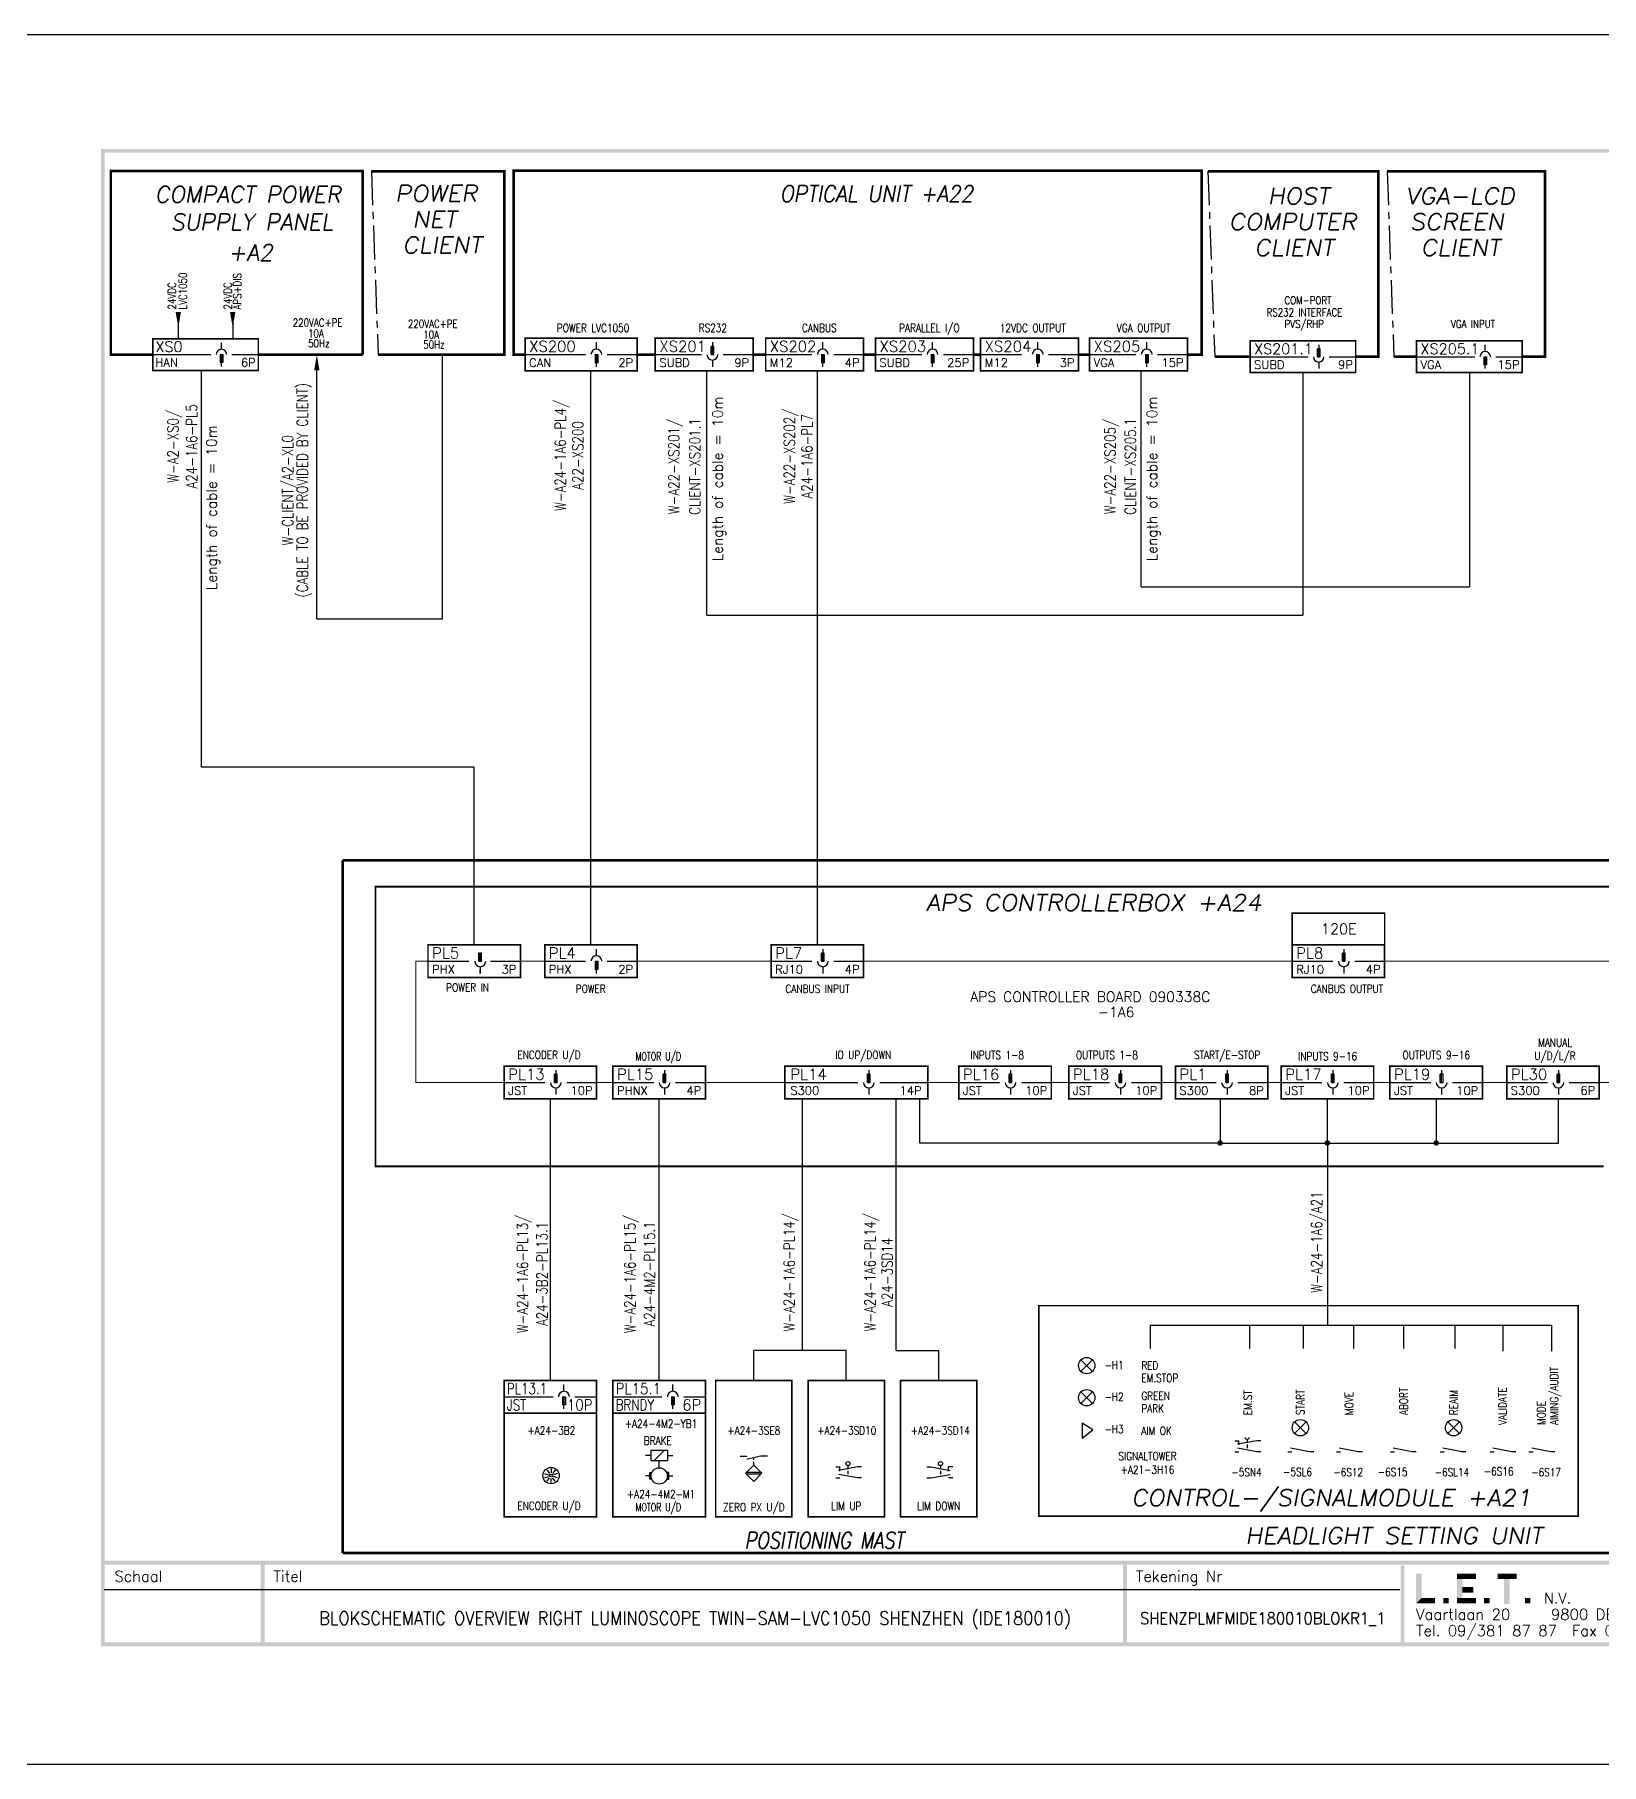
# Model space of a CAD drawing. Extents: x -458 to 434, y -22 to 296.
# Drawn here: x -12.2 to 275.7, y -21.7 to 296.2 of the extents above; entities that cross this region are included whole.
import ezdxf
from ezdxf.enums import TextEntityAlignment as Align

# ---------------------------------------------------------------- set-up
doc = ezdxf.new("R2010")
doc.units = 0
doc.header["$LTSCALE"] = 5
doc.header["$MEASUREMENT"] = 0
for name, pattern in [('CENTER', [2, 1.25, -0.25, 0.25, -0.25]), ('HIDDEN', [0.375, 0.25, -0.125]), ('HIDDEN2', [0.1875, 0.125, -0.0625])]:
    doc.linetypes.add(name, pattern=pattern)
doc.layers.get('0').update_dxf_attribs({"linetype": 'CONTINUOUS'})
for name, color, linetype in [('ASLIJN', 7, 'CENTER'), ('CONNECTORS', 1, 'CONTINUOUS'), ('KABELS', 5, 'CONTINUOUS'), ('SCHEMA', 7, 'CONTINUOUS'), ('STREEPL1', 7, 'HIDDEN2'), ('STREEPLIJN', 3, 'HIDDEN'), ('TEXT', 112, 'CONTINUOUS')]:
    doc.layers.add(name, color=color, linetype=linetype)
doc.styles.get("Standard").update_dxf_attribs({"font": 'simplex.shx'})

msp = doc.modelspace()

# ---------------------------------------------------------------- hatches: boundary and pattern name
at = {"layer": 'SCHEMA'}
h = msp.add_hatch(dxfattribs=at)
h.set_pattern_fill('ANSI37', color=256, scale=0.5, style=0)
h.set_pattern_definition([(45, (128.08419, 53.540405), (-0.04419415, 0.04419415), []), (135, (128.08419, 53.540405), (-0.04419415, -0.04419415), [])])
h.paths.add_polyline_path([(104.33, 31.92), (103.95, 31.92, -0.107859), (104.08, 31.29, -0.107859), (103.95, 30.67), (104.33, 30.67)])
h.paths.add_polyline_path([(101.22, 30.67, -0.107859), (101.08, 31.29, -0.107859), (101.22, 31.92), (100.83, 31.92), (100.83, 30.67)])

# ---------------------------------------------------------------- linework, layer by layer
for p, q in [((22.12, 238.37), (22.12, 239.58)), ((91.04, 238.4), (91.04, 239.65)), ((112.61, 238.9), (112.11, 238.9)), ((112.11, 237.4), (112.11, 238.9)), ((112.36, 239.65), (112.36, 238.9)), ((112.36, 237.4), (112.36, 238.9)), ((112.61, 237.4), (112.61, 238.9)), ((132.65, 238.4), (132.65, 239.65)), ((152.82, 238.4), (152.82, 239.65)), ((172.15, 238.4), (172.15, 239.65)), ((192.19, 238.4), (192.19, 239.65)), ((223.79, 239.18), (223.79, 238.45)), ((254.4, 237.97), (254.4, 239.18)), ((21.87, 237.4), (22.36, 237.4)), ((21.87, 237.4), (21.87, 235.94)), ((22.36, 235.94), (21.87, 235.94)), ((22.12, 237.4), (22.12, 235.94)), ((22.12, 235.22), (22.12, 235.94)), ((22.36, 237.4), (22.36, 235.94)), ((90.79, 237.4), (90.79, 235.9)), ((90.79, 237.4), (91.29, 237.4)), ((91.29, 235.9), (90.79, 235.9)), ((91.04, 237.4), (91.04, 235.9)), ((91.04, 235.15), (91.04, 235.9)), ((91.29, 237.4), (91.29, 235.9)), ((112.11, 237.4), (112.61, 237.4)), ((112.36, 236.4), (112.36, 235.15)), ((132.4, 237.4), (132.4, 235.9)), ((132.4, 237.4), (132.9, 237.4)), ((132.9, 235.9), (132.4, 235.9)), ((132.65, 237.4), (132.65, 235.9)), ((132.65, 235.15), (132.65, 235.9)), ((132.9, 237.4), (132.9, 235.9)), ((152.57, 237.4), (153.07, 237.4)), ((152.57, 237.4), (152.57, 235.9)), ((153.07, 235.9), (152.57, 235.9)), ((152.82, 237.4), (152.82, 235.9)), ((152.82, 235.15), (152.82, 235.9)), ((153.07, 237.4), (153.07, 235.9)), ((171.9, 237.4), (172.4, 237.4)), ((171.9, 237.4), (171.9, 235.9)), ((172.4, 235.9), (171.9, 235.9)), ((172.15, 237.4), (172.15, 235.9)), ((172.15, 235.15), (172.15, 235.9)), ((172.4, 237.4), (172.4, 235.9)), ((191.94, 237.4), (191.94, 235.9)), ((191.94, 237.4), (192.44, 237.4)), ((192.44, 235.9), (191.94, 235.9)), ((192.19, 237.4), (192.19, 235.9)), ((192.19, 235.15), (192.19, 235.9)), ((192.44, 237.4), (192.44, 235.9)), ((223.55, 237), (223.55, 238.45)), ((224.04, 238.45), (223.55, 238.45)), ((223.55, 237), (224.04, 237)), ((223.79, 237), (223.79, 238.45)), ((223.79, 236.03), (223.79, 234.81)), ((224.04, 237), (224.04, 238.45)), ((254.16, 237), (254.16, 235.54)), ((254.16, 237), (254.64, 237)), ((254.64, 235.54), (254.16, 235.54)), ((254.4, 237), (254.4, 235.54)), ((254.4, 234.81), (254.4, 235.54)), ((254.64, 237), (254.64, 235.54)), ((18.44, 161.58), (18.44, 234.49)), ((220.88, 234.08), (220.88, 189.5)), ((251.49, 234.08), (251.49, 194.68)), ((69.44, 125.89), (69.44, 127.39)), ((69.94, 127.39), (69.44, 127.39)), ((69.69, 125.89), (69.69, 127.39)), ((69.94, 125.89), (69.94, 127.39)), ((91.04, 126.89), (91.04, 128.14)), ((132.9, 127.39), (132.4, 127.39)), ((132.4, 125.89), (132.4, 127.39)), ((132.65, 128.14), (132.65, 127.39)), ((132.65, 125.89), (132.65, 127.39)), ((132.9, 125.89), (132.9, 127.39)), ((228.66, 127.39), (228.16, 127.39)), ((228.16, 125.89), (228.16, 127.39)), ((228.41, 128.14), (228.41, 127.39)), ((228.41, 125.89), (228.41, 127.39)), ((228.66, 125.89), (228.66, 127.39)), ((69.44, 125.89), (69.94, 125.89)), ((69.69, 124.89), (69.69, 123.64)), ((69.69, 123.64), (69.69, 124.39)), ((90.79, 125.89), (90.79, 124.39)), ((90.79, 125.89), (91.29, 125.89)), ((91.29, 124.39), (90.79, 124.39)), ((91.04, 125.89), (91.04, 124.39)), ((91.04, 123.64), (91.04, 124.39)), ((91.29, 125.89), (91.29, 124.39)), ((132.4, 125.89), (132.9, 125.89)), ((132.65, 124.89), (132.65, 123.64)), ((228.16, 125.89), (228.66, 125.89)), ((228.41, 124.89), (228.41, 123.64)), ((83.33, 103.62), (83.33, 105.12)), ((83.83, 105.12), (83.33, 105.12)), ((83.58, 105.87), (83.58, 105.12)), ((83.58, 103.62), (83.58, 105.12)), ((83.83, 103.62), (83.83, 105.12)), ((103.33, 103.62), (103.33, 105.12)), ((103.83, 105.12), (103.33, 105.12)), ((103.58, 105.87), (103.58, 105.12)), ((103.58, 103.62), (103.58, 105.12)), ((103.83, 103.62), (103.83, 105.12)), ((140.86, 103.62), (140.86, 105.12)), ((141.36, 105.12), (140.86, 105.12)), ((141.11, 105.87), (141.11, 105.12)), ((141.11, 103.62), (141.11, 105.12)), ((141.36, 103.62), (141.36, 105.12)), ((167.4, 105.12), (166.9, 105.12)), ((166.9, 103.62), (166.9, 105.12)), ((167.15, 105.87), (167.15, 105.12)), ((167.15, 103.62), (167.15, 105.12)), ((167.4, 103.62), (167.4, 105.12)), ((187.12, 103.62), (187.12, 105.12)), ((187.62, 105.12), (187.12, 105.12)), ((187.37, 105.87), (187.37, 105.12)), ((187.37, 103.62), (187.37, 105.12)), ((187.62, 103.62), (187.62, 105.12)), ((207.2, 105.12), (206.7, 105.12)), ((206.7, 103.62), (206.7, 105.12)), ((206.95, 105.87), (206.95, 105.12)), ((206.95, 103.62), (206.95, 105.12)), ((207.2, 103.62), (207.2, 105.12)), ((226.14, 103.62), (226.14, 105.12)), ((226.64, 105.12), (226.14, 105.12)), ((226.39, 105.87), (226.39, 105.12)), ((226.39, 103.62), (226.39, 105.12)), ((226.64, 103.62), (226.64, 105.12)), ((246.14, 103.62), (246.14, 105.12)), ((246.64, 105.12), (246.14, 105.12)), ((246.39, 105.87), (246.39, 105.12)), ((246.39, 103.62), (246.39, 105.12)), ((246.64, 103.62), (246.64, 105.12)), ((267.6, 103.62), (267.6, 105.12)), ((268.1, 105.12), (267.6, 105.12)), ((267.85, 105.87), (267.85, 105.12)), ((267.85, 103.62), (267.85, 105.12)), ((268.1, 103.62), (268.1, 105.12)), ((83.33, 103.62), (83.83, 103.62)), ((83.58, 102.62), (83.58, 101.37)), ((103.33, 103.62), (103.83, 103.62)), ((103.58, 102.62), (103.58, 101.37)), ((140.86, 103.62), (141.36, 103.62)), ((141.11, 102.62), (141.11, 101.37)), ((166.9, 103.62), (167.4, 103.62)), ((167.15, 102.62), (167.15, 101.37)), ((187.12, 103.62), (187.62, 103.62)), ((187.37, 102.62), (187.37, 101.37)), ((206.7, 103.62), (207.2, 103.62)), ((206.95, 102.62), (206.95, 101.37)), ((226.14, 103.62), (226.64, 103.62)), ((226.39, 102.62), (226.39, 101.37)), ((246.14, 103.62), (246.64, 103.62)), ((246.39, 102.62), (246.39, 101.37)), ((267.6, 103.62), (268.1, 103.62)), ((267.85, 102.62), (267.85, 101.37)), ((205.67, 100.62), (205.67, 92.48)), ((245.39, 100.62), (245.39, 92.48)), ((205.67, 92.48), (267.86, 92.48)), ((225.39, 92.48), (225.39, 58.99)), ((180.09, 52.63), (182.21, 50.51)), ((182.21, 52.63), (180.09, 50.51)), ((85.08, 46.85), (85.08, 48.1)), ((105.08, 46.85), (105.08, 48.1)), ((84.83, 45.85), (84.83, 44.35)), ((84.83, 45.85), (85.33, 45.85)), ((85.08, 45.85), (85.08, 44.35)), ((85.33, 45.85), (85.33, 44.35)), ((104.83, 45.85), (105.33, 45.85)), ((104.83, 45.85), (104.83, 44.35)), ((105.08, 45.85), (105.08, 44.35)), ((105.33, 45.85), (105.33, 44.35)), ((182.21, 46.74), (180.09, 44.61)), ((180.09, 46.74), (182.21, 44.61)), ((85.33, 44.35), (84.83, 44.35)), ((85.08, 43.6), (85.08, 44.35)), ((105.33, 44.35), (104.83, 44.35)), ((105.08, 43.6), (105.08, 44.35)), ((221.48, 41.22), (219.36, 39.1)), ((219.36, 41.22), (221.48, 39.1)), ((249.66, 41.22), (247.53, 39.1)), ((247.53, 41.22), (249.66, 39.1)), ((238.7, 10.35), (0.6, 10.35))]:
    msp.add_line(p, q)
for points, const_width in [([(77.93, 237.4), (75.81, 237.4), (75.81, 271.18), (202.26, 271.18), (202.26, 237.4), (199.69, 237.4)], 0.5), ([(28.91, 237.4), (28.91, 240.31), (9.5, 240.31), (9.5, 234.49), (28.91, 234.49), (28.91, 237.4)], 0.291), ([(230.59, 237), (230.59, 239.91), (211.18, 239.91), (211.18, 234.08), (230.59, 234.08), (230.59, 239.91)], 0.291), ([(261.19, 237), (261.19, 239.91), (241.78, 239.91), (241.78, 234.08), (261.19, 234.08), (261.19, 239.91)], 0.291), ([(142.32, 237.4), (140.15, 237.4)], 0.5), ([(161.65, 237.4), (160.32, 237.4)], 0.5), ([(181.69, 237.4), (179.65, 237.4)], 0.5), ([(235.91, 131.8), (235.91, 134.71), (218.91, 134.71), (218.91, 128.89), (235.91, 128.89), (235.91, 131.8)], 0.291), ([(74.08, 103.62), (57.85, 103.62), (57.85, 125.89), (60.09, 125.89)], 0.2), ([(77.09, 125.89), (81.54, 125.89)], 0.2), ([(98.54, 125.89), (123.15, 125.89)], 0.2), ([(140.15, 125.89), (218.91, 125.89)], 0.2), ([(235.91, 125.89), (282.09, 125.89)], 0.2), ([(94.08, 103.62), (91.08, 103.62)], 0.2), ([(125.67, 103.62), (111.08, 103.62)], 0.2), ([(157.65, 103.62), (151.97, 103.62)], 0.2), ([(177.87, 103.62), (174.65, 103.62)], 0.2), ([(197.45, 103.62), (194.87, 103.62)], 0.2), ([(216.89, 103.62), (214.45, 103.62)], 0.2), ([(236.89, 103.62), (233.89, 103.62)], 0.2)]:
    msp.add_lwpolyline(points, dxfattribs=dict(const_width=const_width))
at = {"const_width": 0.5}
for points in [[(225.14, 92.48, 1), (225.64, 92.48, 1)], [(245.14, 92.48, 1), (245.64, 92.48, 1)]]:
    msp.add_lwpolyline(points, format="xyb", close=True, dxfattribs=at)
for centre, radius, start, end in [((22.12, 237.4), 0.97, 360, 180), ((91.04, 237.4), 1, 0, 180), ((112.36, 237.4), 1, 180, 0), ((132.65, 237.4), 1, 0, 180), ((152.82, 237.4), 1, 0, 180), ((172.15, 237.4), 1, 0, 180), ((192.19, 237.4), 1, 0, 180), ((223.79, 237), 0.97, 180, 0), ((254.4, 237), 0.97, 360, 180), ((69.69, 125.89), 1, 180, 0), ((91.04, 125.89), 1, 0, 180), ((132.65, 125.89), 1, 180, 0), ((228.41, 125.89), 1, 180, 0), ((83.58, 103.62), 1, 180, 0), ((103.58, 103.62), 1, 180, 0), ((141.11, 103.62), 1, 180, 0), ((167.15, 103.62), 1, 180, 0), ((187.37, 103.62), 1, 180, 0), ((206.95, 103.62), 1, 180, 0), ((226.39, 103.62), 1, 180, 0), ((246.39, 103.62), 1, 180, 0), ((267.85, 103.62), 1, 180, 0), ((85.08, 45.85), 1, 0, 180), ((105.08, 45.85), 1, 0, 180)]:
    msp.add_arc(centre, radius, start, end)
for points in [[(0.69, 274.5), (-0.01, 275.2), (0.69, 0.35), (-0.01, 0.35)], [(410.44, 274.5), (410.44, 275.2), (0.69, 274.5), (-0.01, 275.2)], [(0.59, 15.7), (0.59, 15), (410.19, 15.7), (410.19, 15)], [(29.35, 0.41), (30.05, 0.41), (29.35, 15.35), (30.05, 15.35)], [(187.85, 0.38), (188.55, 0.38), (187.85, 15.35), (188.55, 15.35)], [(238.84, 0.35), (239.54, 0.35), (238.84, 14.85), (239.54, 14.85)], [(242.69, 13.35), (241.69, 13.35), (242.69, 8.85), (241.69, 7.85)], [(250.19, 12.35), (249.19, 13.35), (250.19, 8.85), (249.19, 7.85)], [(252.69, 12.35), (252.69, 13.35), (249.19, 12.35), (249.19, 13.35)], [(256.69, 13.35), (256.69, 12.35), (260.19, 13.35), (260.19, 12.35)], [(258.87, 12.81), (257.87, 12.81), (258.87, 7.77), (257.87, 7.77)], [(250.19, 10.85), (250.19, 9.85), (252.19, 10.85), (252.19, 9.85)], [(242.69, 8.85), (241.69, 7.85), (245.19, 8.85), (245.19, 7.85)], [(246.69, 8.85), (246.69, 7.85), (247.69, 8.85), (247.69, 7.85)], [(249.19, 8.85), (249.19, 7.85), (252.69, 8.85), (252.69, 7.85)], [(254.19, 8.85), (254.19, 7.85), (255.19, 8.85), (255.19, 7.85)], [(261.69, 8.85), (261.69, 7.85), (262.69, 8.85), (262.69, 7.85)], [(0, 0.7), (0, 0), (409.84, 0.7), (410.54, 0)]]:
    msp.add_trace(points)
at = {"layer": 'ASLIJN'}
for p, q in [((49.68, 271.1), (50.93, 237.39)), ((203.43, 271.09), (204.68, 237)), ((236.36, 271.09), (237.61, 237))]:
    msp.add_line(p, q, dxfattribs=at)
at = {"layer": 'SCHEMA'}
for p, q in [((14.2, 244.99), (14.2, 240.31)), ((24.2, 244.99), (24.2, 240.31)), ((77.93, 240.4), (98.54, 240.4)), ((77.93, 234.4), (77.93, 240.4)), ((98.54, 240.4), (98.54, 234.4)), ((101.86, 240.4), (119.86, 240.4)), ((101.86, 234.4), (101.86, 240.4)), ((119.86, 240.4), (119.86, 234.4)), ((122.15, 240.4), (140.15, 240.4)), ((122.15, 234.4), (122.15, 240.4)), ((140.15, 240.4), (140.15, 234.4)), ((142.32, 240.4), (160.32, 240.4)), ((142.32, 234.4), (142.32, 240.4)), ((160.32, 240.4), (160.32, 234.4)), ((161.65, 240.4), (179.65, 240.4)), ((161.65, 234.4), (161.65, 240.4)), ((179.65, 240.4), (179.65, 234.4)), ((181.69, 240.4), (199.69, 240.4)), ((181.69, 234.4), (181.69, 240.4)), ((199.69, 240.4), (199.69, 234.4)), ((9.5, 237.4), (20.18, 237.4)), ((24.06, 237.4), (28.91, 237.4)), ((62.68, 237.39), (62.68, 188.79)), ((77.93, 237.4), (89.04, 237.4)), ((93.04, 237.4), (98.54, 237.4)), ((101.86, 237.4), (110.36, 237.4)), ((114.36, 237.4), (119.86, 237.4)), ((122.15, 237.4), (130.65, 237.4)), ((134.65, 237.4), (140.15, 237.4)), ((142.32, 237.4), (150.82, 237.4)), ((154.82, 237.4), (160.32, 237.4)), ((161.65, 237.4), (169.15, 237.4)), ((174.15, 237.4), (179.65, 237.4)), ((181.69, 237.4), (190.19, 237.4)), ((194.19, 237.4), (199.69, 237.4)), ((211.18, 237), (221.85, 237)), ((225.73, 237), (230.59, 237)), ((241.78, 237), (252.46, 237)), ((256.34, 237), (261.19, 237)), ((39.66, 188.79), (39.66, 234.49)), ((98.54, 234.4), (77.93, 234.4)), ((90.04, 128.89), (90.04, 234.4)), ((119.86, 234.4), (101.86, 234.4)), ((111.36, 189.5), (111.36, 234.4)), ((140.15, 234.4), (122.15, 234.4)), ((131.65, 128.89), (131.65, 234.4)), ((160.32, 234.4), (142.32, 234.4)), ((179.65, 234.4), (161.65, 234.4)), ((199.69, 234.4), (181.69, 234.4)), ((191.19, 194.68), (191.19, 234.4)), ((191.19, 194.68), (251.49, 194.68)), ((62.68, 188.79), (39.66, 188.79)), ((111.36, 189.5), (220.88, 189.5)), ((68.59, 161.58), (18.44, 161.58)), ((68.59, 128.89), (68.59, 161.58)), ((68.59, 128.89), (68.59, 131.14)), ((60.09, 128.89), (77.09, 128.89)), ((60.09, 122.89), (60.09, 128.89)), ((77.09, 128.89), (77.09, 122.89)), ((81.54, 128.89), (98.54, 128.89)), ((81.54, 122.89), (81.54, 128.89)), ((98.54, 128.89), (98.54, 122.89)), ((123.15, 128.89), (140.15, 128.89)), ((123.15, 122.89), (123.15, 128.89)), ((140.15, 128.89), (140.15, 122.89)), ((218.91, 128.89), (235.91, 128.89)), ((218.91, 122.89), (218.91, 128.89)), ((235.91, 128.89), (235.91, 122.89)), ((60.09, 125.89), (67.59, 125.89)), ((71.59, 125.89), (77.09, 125.89)), ((81.54, 125.89), (89.04, 125.89)), ((93.04, 125.89), (98.54, 125.89)), ((123.15, 125.89), (130.65, 125.89)), ((134.65, 125.89), (140.15, 125.89)), ((218.91, 125.89), (226.41, 125.89)), ((230.41, 125.89), (235.91, 125.89)), ((77.09, 122.89), (60.09, 122.89)), ((98.54, 122.89), (81.54, 122.89)), ((140.15, 122.89), (123.15, 122.89)), ((235.91, 122.89), (218.91, 122.89)), ((74.08, 106.62), (91.08, 106.62)), ((74.08, 100.62), (74.08, 106.62)), ((91.08, 106.62), (91.08, 100.62)), ((94.08, 106.62), (111.08, 106.62)), ((94.08, 100.62), (94.08, 106.62)), ((111.08, 106.62), (111.08, 100.62)), ((125.67, 106.62), (151.97, 106.62)), ((125.67, 100.62), (125.67, 106.62)), ((151.97, 106.62), (151.97, 100.62)), ((157.65, 106.62), (174.65, 106.62)), ((177.87, 100.62), (177.87, 106.62)), ((177.87, 106.62), (194.87, 106.62)), ((194.87, 106.62), (194.87, 100.62)), ((197.45, 106.62), (214.45, 106.62)), ((197.45, 100.62), (197.45, 106.62)), ((214.45, 106.62), (214.45, 100.62)), ((216.89, 106.62), (233.89, 106.62)), ((216.89, 100.62), (216.89, 106.62)), ((233.89, 106.62), (233.89, 100.62)), ((236.89, 106.62), (253.89, 106.62)), ((236.89, 100.62), (236.89, 106.62)), ((253.89, 106.62), (253.89, 100.62)), ((258.35, 100.62), (258.35, 106.62)), ((258.35, 106.62), (275.35, 106.62)), ((275.35, 106.62), (275.35, 100.62)), ((74.08, 103.62), (81.58, 103.62)), ((85.58, 103.62), (91.08, 103.62)), ((94.08, 103.62), (101.58, 103.62)), ((105.58, 103.62), (111.08, 103.62)), ((125.67, 103.62), (139.11, 103.62)), ((143.11, 103.62), (151.97, 103.62)), ((157.65, 103.62), (165.15, 103.62)), ((169.15, 103.62), (174.65, 103.62)), ((177.87, 103.62), (185.37, 103.62)), ((189.37, 103.62), (194.87, 103.62)), ((197.45, 103.62), (204.95, 103.62)), ((208.95, 103.62), (214.45, 103.62)), ((216.89, 103.62), (224.39, 103.62)), ((228.39, 103.62), (233.89, 103.62)), ((236.89, 103.62), (244.39, 103.62)), ((248.39, 103.62), (253.89, 103.62)), ((258.35, 103.62), (265.85, 103.62)), ((269.85, 103.62), (275.35, 103.62)), ((91.08, 100.62), (74.08, 100.62)), ((82.58, 48.85), (82.58, 100.62)), ((111.08, 100.62), (94.08, 100.62)), ((102.58, 48.85), (102.58, 100.62)), ((151.97, 100.62), (125.67, 100.62)), ((128.91, 54.36), (128.91, 100.62)), ((146.11, 54.36), (146.11, 100.62)), ((150.5, 92.48), (150.5, 100.62)), ((174.65, 100.62), (157.65, 100.62)), ((194.87, 100.62), (177.87, 100.62)), ((214.45, 100.62), (197.45, 100.62)), ((233.89, 100.62), (216.89, 100.62)), ((225.39, 92.48), (225.39, 100.62)), ((253.89, 100.62), (236.89, 100.62)), ((275.35, 100.62), (258.35, 100.62)), ((267.86, 92.48), (267.86, 100.62)), ((205.67, 92.48), (150.5, 92.48)), ((271.47, 62.59), (271.47, 23.87)), ((192.89, 58.99), (266.56, 58.99)), ((192.89, 54.74), (192.89, 58.99)), ((211.11, 54.74), (211.11, 58.99)), ((220.93, 58.99), (220.93, 54.74)), ((230.16, 58.99), (230.16, 54.74)), ((239.38, 58.99), (239.38, 54.74)), ((248.79, 58.99), (248.79, 54.74)), ((257.61, 58.99), (257.61, 54.2)), ((266.56, 58.99), (266.56, 54.2)), ((119.96, 48.85), (119.96, 54.36)), ((136.96, 54.36), (119.96, 54.36)), ((136.96, 48.85), (136.96, 54.36)), ((146.11, 54.36), (153.96, 54.36)), ((153.96, 48.85), (153.96, 54.36)), ((74.08, 48.85), (91.08, 48.85)), ((74.08, 23.79), (74.08, 48.85)), ((91.08, 48.85), (91.08, 23.79)), ((94.08, 23.79), (94.08, 48.85)), ((94.08, 48.85), (111.08, 48.85)), ((111.08, 48.85), (111.08, 23.79)), ((112.96, 23.79), (112.96, 48.85)), ((112.96, 48.85), (126.96, 48.85)), ((126.96, 48.85), (126.96, 23.79)), ((129.96, 23.79), (129.96, 48.85)), ((129.96, 48.85), (143.96, 48.85)), ((143.96, 48.85), (143.96, 23.79)), ((146.96, 48.85), (160.96, 48.85)), ((146.96, 23.79), (146.96, 48.85)), ((160.96, 48.85), (160.96, 23.79)), ((74.08, 45.85), (83.08, 45.85)), ((87.08, 45.85), (91.08, 45.85)), ((94.08, 45.85), (103.08, 45.85)), ((107.08, 45.85), (111.08, 45.85)), ((91.08, 42.85), (74.08, 42.85)), ((180.29, 41), (180.29, 38.25)), ((182.29, 39.75), (180.29, 41)), ((180.29, 38.25), (182.29, 39.75)), ((101.08, 35.04), (100.08, 35.04)), ((101.08, 36.04), (104.08, 36.04)), ((101.08, 34.04), (101.08, 36.04)), ((103.58, 36.04), (101.58, 34.04)), ((104.08, 36.04), (104.08, 34.04)), ((104.08, 35.04), (105.08, 35.04)), ((208.39, 37.74), (209.14, 37.74)), ((208.39, 35.74), (209.14, 35.74)), ((212.39, 37.74), (208.89, 37.12)), ((212.39, 35.74), (208.89, 36.37)), ((209.14, 36.99), (209.14, 37.74)), ((213.14, 37.74), (212.39, 37.74)), ((213.14, 35.74), (212.39, 35.74)), ((218.13, 35.74), (218.88, 35.74)), ((222.13, 35.74), (218.63, 36.37)), ((222.88, 35.74), (222.13, 35.74)), ((227.06, 35.74), (227.81, 35.74)), ((231.06, 35.74), (227.56, 36.37)), ((231.81, 35.74), (231.06, 35.74)), ((236.98, 35.74), (237.73, 35.74)), ((240.98, 35.74), (237.48, 36.37)), ((241.73, 35.74), (240.98, 35.74)), ((246.09, 35.74), (246.84, 35.74)), ((250.09, 35.74), (246.59, 36.37)), ((250.84, 35.74), (250.09, 35.74)), ((255.29, 35.74), (256.04, 35.74)), ((259.29, 35.74), (255.79, 36.37)), ((260.04, 35.74), (259.29, 35.74)), ((262.44, 35.74), (263.19, 35.74)), ((266.44, 35.74), (262.94, 36.37)), ((267.19, 35.74), (266.44, 35.74)), ((81.97, 32.36), (82.41, 31.76)), ((82.7, 32.6), (82.7, 31.85)), ((83.44, 32.36), (83, 31.76)), ((100.83, 30.67), (100.83, 31.92)), ((100.83, 31.92), (101.22, 31.92)), ((104.08, 34.04), (101.08, 34.04)), ((104.33, 31.92), (103.95, 31.92)), ((104.33, 30.67), (104.33, 31.92)), ((117.46, 34.92), (118.71, 34.92)), ((119.96, 33.29), (118.46, 31.79)), ((121.33, 31.92), (118.58, 31.92)), ((121.21, 34.92), (118.71, 34.29)), ((121.46, 31.79), (119.96, 33.29)), ((122.46, 34.92), (121.21, 34.92)), ((135.03, 32.94), (135.78, 32.94)), ((139.03, 32.94), (135.53, 32.31)), ((135.78, 32.19), (135.78, 32.94)), ((139.78, 32.94), (139.03, 32.94)), ((151.78, 32.94), (152.53, 32.94)), ((152.53, 32.94), (156.03, 32.31)), ((155.78, 32.19), (155.78, 32.94)), ((156.53, 32.94), (155.78, 32.94)), ((81.51, 31.74), (82.23, 31.51)), ((81.51, 30.97), (82.23, 31.2)), ((81.97, 30.34), (82.41, 30.95)), ((82.7, 30.1), (82.7, 30.85)), ((83.44, 30.34), (83, 30.95)), ((83.89, 31.74), (83.18, 31.51)), ((83.89, 30.97), (83.18, 31.2)), ((100.83, 31.29), (100.08, 31.29)), ((101.22, 30.67), (100.83, 30.67)), ((103.95, 30.67), (104.33, 30.67)), ((104.33, 31.29), (105.08, 31.29)), ((118.46, 31.79), (119.96, 30.29)), ((118.58, 31.67), (121.33, 31.67)), ((119.96, 30.29), (121.46, 31.79)), ((135.03, 30.94), (135.78, 30.94)), ((139.03, 30.94), (135.53, 31.56)), ((139.78, 30.94), (139.03, 30.94)), ((151.78, 30.94), (152.53, 30.94)), ((152.53, 30.94), (156.03, 31.56)), ((156.53, 30.94), (155.78, 30.94)), ((91.08, 23.79), (74.08, 23.79)), ((111.08, 23.79), (94.08, 23.79)), ((126.96, 23.79), (112.96, 23.79)), ((143.96, 23.79), (129.96, 23.79)), ((160.96, 23.79), (146.96, 23.79)), ((271.47, 23.87), (172.37, 23.87))]:
    msp.add_line(p, q, dxfattribs=at)
msp.add_lwpolyline([(-458.05, 296.21), (433.62, 296.21), (433.62, -21.73), (-458.05, -21.73)], close=True, dxfattribs=at)
for points, const_width in [([(48.08, 237.38), (48.08, 271.12), (1.8, 271.12), (1.8, 237.4), (9.5, 237.4)], 0.485), ([(49.68, 271.1), (74.11, 271.1), (74.11, 237.39), (69.94, 237.39)], 0.5), ([(203.43, 271.09), (234.75, 271.09), (234.75, 236.99), (230.59, 237)], 0.5), ([(236.36, 271.09), (265.36, 271.09), (265.36, 236.99), (261.19, 237)], 0.5), ([(28.91, 237.4), (48.08, 237.4)], 0.485), ([(69.94, 237.39), (50.93, 237.39)], 0.5), ([(98.54, 237.4), (101.86, 237.4)], 0.5), ([(119.86, 237.4), (122.15, 237.4)], 0.5), ([(211.18, 237), (204.68, 237)], 0.5), ([(241.78, 237), (237.61, 237)], 0.5), ([(44.42, 144.44), (401.3, 144.44), (401.3, 17.15), (44.42, 17.15)], 0.5), ([(44.42, 144.44), (44.42, 17.15)], 0.5), ([(201.32, 88.19), (50.44, 88.19), (50.44, 139.59), (394.54, 139.59), (394.54, 88.19)], 0.35), ([(253.89, 103.62), (258.35, 103.62)], 0.2), ([(275.35, 103.62), (278.48, 103.62)], 0.2), ([(201.32, 88.19), (201.32, 88.19), (276.17, 88.19), (276.17, 88.19)], 0.35), ([(74.08, 42.85), (91.08, 42.85)], 0.3), ([(94.08, 42.85), (111.08, 42.85)], 0.3)]:
    msp.add_lwpolyline(points, dxfattribs=dict(at, const_width=const_width))
at = {"layer": 'SCHEMA', "const_width": 0.3}
for points in [[(98.54, 234.4), (77.93, 234.4), (77.93, 240.4), (98.54, 240.4)], [(119.86, 234.4), (101.86, 234.4), (101.86, 240.4), (119.86, 240.4)], [(140.15, 234.4), (122.15, 234.4), (122.15, 240.4), (140.15, 240.4)], [(160.32, 234.4), (142.32, 234.4), (142.32, 240.4), (160.32, 240.4)], [(179.65, 234.4), (161.65, 234.4), (161.65, 240.4), (179.65, 240.4)], [(199.69, 234.4), (181.69, 234.4), (181.69, 240.4), (199.69, 240.4)], [(77.09, 122.89), (60.09, 122.89), (60.09, 128.89), (77.09, 128.89)], [(98.54, 122.89), (81.54, 122.89), (81.54, 128.89), (98.54, 128.89)], [(140.15, 122.89), (123.15, 122.89), (123.15, 128.89), (140.15, 128.89)], [(235.91, 122.89), (218.91, 122.89), (218.91, 128.89), (235.91, 128.89)], [(91.08, 100.62), (74.08, 100.62), (74.08, 106.62), (91.08, 106.62)], [(111.08, 100.62), (94.08, 100.62), (94.08, 106.62), (111.08, 106.62)], [(151.97, 100.62), (125.67, 100.62), (125.67, 106.62), (151.97, 106.62)], [(174.65, 100.62), (157.65, 100.62), (157.65, 106.62), (174.65, 106.62)], [(194.87, 100.62), (177.87, 100.62), (177.87, 106.62), (194.87, 106.62)], [(214.45, 100.62), (197.45, 100.62), (197.45, 106.62), (214.45, 106.62)], [(233.89, 100.62), (216.89, 100.62), (216.89, 106.62), (233.89, 106.62)], [(253.89, 100.62), (236.89, 100.62), (236.89, 106.62), (253.89, 106.62)], [(275.35, 100.62), (258.35, 100.62), (258.35, 106.62), (275.35, 106.62)], [(172.37, 62.59), (271.47, 62.59), (271.47, 23.87), (172.37, 23.87)], [(74.08, 48.85), (91.08, 48.85), (91.08, 23.79), (74.08, 23.79)], [(94.08, 48.85), (111.08, 48.85), (111.08, 23.79), (94.08, 23.79)], [(112.96, 48.85), (126.96, 48.85), (126.96, 23.79), (112.96, 23.79)], [(129.96, 48.85), (143.96, 48.85), (143.96, 23.79), (129.96, 23.79)], [(146.96, 48.85), (160.96, 48.85), (160.96, 23.79), (146.96, 23.79)]]:
    msp.add_lwpolyline(points, close=True, dxfattribs=at)
at = {"layer": 'SCHEMA', "const_width": 0.5}
msp.add_lwpolyline([(205.42, 92.48, 1), (205.92, 92.48, 1)], format="xyb", close=True, dxfattribs=at)
at = {"layer": 'SCHEMA'}
for centre, radius in [((181.15, 51.57), 1.5), ((181.15, 45.67), 1.5), ((220.42, 40.16), 1.5), ((248.59, 40.16), 1.5), ((82.7, 31.35), 1.5), ((102.58, 31.29), 1.5), ((137.28, 33.56), 0.375), ((154.28, 33.56), 0.375), ((82.7, 31.35), 0.25)]:
    msp.add_circle(centre, radius, dxfattribs=at)
msp.add_arc((210.64, 38.37), 0.375, 180, 0, dxfattribs=at)
for points in [[(13.71, 245.22), (14.68, 245.22), (14.2, 242.31)], [(23.71, 245.22), (24.68, 245.22), (24.2, 242.31)], [(40.14, 234.49), (39.17, 234.49), (39.66, 237.4)]]:
    msp.add_solid(points, dxfattribs=at)
at = {"layer": 'STREEPL1'}
for p, q in [((210.64, 37.99), (210.64, 36.06)), ((119.96, 33.29), (119.96, 34.6)), ((137.28, 33.19), (137.28, 31.25)), ((154.28, 33.19), (154.28, 31.25))]:
    msp.add_line(p, q, dxfattribs=at)
at = {"layer": 'STREEPLIJN', "color": 7}
msp.add_line((102.58, 32.79), (102.58, 34.04), dxfattribs=at)

# ---------------------------------------------------------------- texts
for s, p in [('Schaal', (2.45, 11.85)), ('Titel', (31.7, 11.85)), ('Tekening Nr', (190.2, 11.85)), ('Vaartlaan 20    9800 DEINZE', (241.69, 4.85)), ('Tel. 09/381 87 87  Fax 09/386 92 00', (241.69, 1.85))]:
    msp.add_text(s, height=2).set_placement(p)
msp.add_text('N.V.', height=1.944).set_placement((265.19, 7.85), (270.19, 7.85), align=Align.ALIGNED)
at = {"width": 0.9}
msp.add_text('BLOKSCHEMATIC OVERVIEW RIGHT LUMINOSCOPE TWIN-SAM-LVC1050 SHENZHEN (IDE180010)', height=2.4151, dxfattribs=at).set_placement((109.17, 5.15), align=Align.MIDDLE_CENTER)
msp.add_text('SHENZPLMFMIDE180010BLOKR1_1', height=2.1936, dxfattribs=at).set_placement((213.52, 4.02), align=Align.CENTER)
at = {"layer": 'CONNECTORS'}
for s, height, p in [('XS0', 1.941, (9.99, 238.86)), ('XS200', 2, (78.68, 238.9)), ('XS201', 2, (102.61, 238.9)), ('XS202', 2, (122.9, 238.9)), ('XS203', 2, (143.07, 238.9)), ('XS204', 2, (162.4, 238.9)), ('XS205', 2, (182.44, 238.9)), ('XS201.1', 1.941, (211.91, 238.45)), ('XS205.1', 1.941, (242.51, 238.45)), ('120E', 1.941, (224.21, 131.83)), ('PL5', 2, (60.84, 127.39)), ('PL4', 2, (82.29, 127.39)), ('PL7', 2, (123.9, 127.39)), ('PL8', 2, (219.66, 127.39)), ('PL13', 2, (74.83, 105.12)), ('PL15', 2, (94.83, 105.12)), ('PL14', 2, (126.68, 105.12)), ('PL16', 2, (158.4, 105.12)), ('PL18', 2, (178.62, 105.12)), ('PL1', 2, (198.2, 105.12)), ('PL17', 2, (217.64, 105.12)), ('PL19', 2, (237.64, 105.12)), ('PL30', 2, (259.1, 105.12))]:
    msp.add_text(s, height=height, dxfattribs=at).set_placement(p, align=Align.MIDDLE_LEFT)
for s, width, p in [('PL13.1', 0.8, (74.58, 47.35)), ('PL15.1', 0.9, (94.58, 47.35))]:
    msp.add_text(s, height=2, dxfattribs=dict(at, width=width)).set_placement(p, align=Align.MIDDLE_LEFT)
at = {"layer": 'KABELS', "width": 0.8}
for s, p in [('(CABLE TO BE PROVIDED BY CLIENT)', (37.15, 212.46)), ('W-A24-1A6-PL4/', (84.55, 218.86)), ('W-A2-XS0/', (13.38, 220.53)), ('A24-1A6-PL5', (16.66, 220.53)), ('W-A22-XS202/', (126.66, 218.71)), ('A24-1A6-PL7', (129.74, 218.71)), ('A22-XS200', (87.63, 218.86)), ('W-A22-XS201/', (105.42, 216.82)), ('CLIENT-XS201.1', (109.12, 216.82)), ('W-A22-XS205/', (185.57, 216.82)), ('CLIENT-XS205.1', (189.16, 216.82)), ('W-CLIENT/A2-XL0', (34.45, 212.46)), ('W-A24-1A6/A21', (223.56, 74.26)), ('W-A24-1A6-PL14/', (126.61, 68.73)), ('W-A24-1A6-PL14/', (141.48, 68.73)), ('W-A24-1A6-PL13/', (77.6, 68.42)), ('A24-3B2-PL13.1', (81.04, 68.42)), ('W-A24-1A6-PL15/', (97.34, 68.42)), ('A24-4M2-PL15.1', (100.79, 68.42)), ('A24-3SD14', (144.48, 68.73))]:
    msp.add_text(s, height=2, rotation=90, dxfattribs=at).set_placement(p, align=Align.MIDDLE)
at = {"layer": 'SCHEMA', "oblique": 10}
for s, p in [('COMPACT POWER', (44.09, 265.33)), ('SUPPLY PANEL', (42.65, 260.26)), ('+A2', (31.61, 254.64))]:
    msp.add_text(s, height=3, dxfattribs=at).set_placement(p, align=Align.RIGHT)
for s, width, p in [('POWER', 1.1, (69.19, 265.52)), ('OPTICAL UNIT +A22', 0.9, (160.29, 265.47)), ('HOST', 1.1, (225.77, 265.05)), ('VGA-LCD', 1.1, (259.84, 265.05)), ('NET', 1.1, (65.3, 260.78)), ('COMPUTER', 1.1, (230.76, 260.3)), ('SCREEN', 1.1, (257.8, 260.3)), ('CLIENT', 1.1, (69.96, 256.04)), ('CLIENT', 1.1, (226.54, 255.56)), ('CLIENT', 1.1, (257.14, 255.56)), ('APS CONTROLLERBOX +A24', 1.1, (213.3, 135.17)), ('CONTROL-/SIGNALMODULE +A21', 1.1, (262.89, 25.78)), ('POSITIONING MAST', 0.8, (147.49, 17.95)), ('HEADLIGHT SETTING UNIT', 1.1, (264.9, 18.81))]:
    msp.add_text(s, height=3, dxfattribs=dict(at, width=width)).set_placement(p, align=Align.RIGHT)
at = {"layer": 'SCHEMA', "width": 0.8}
for s, p in [('LVC1050', (15.03, 245.68)), ('APS+DIS', (25.03, 245.68)), ('24VDC', (13.03, 245.68)), ('24VDC', (23.28, 245.68))]:
    msp.add_text(s, height=1.456, rotation=90, dxfattribs=at).set_placement(p, align=Align.MIDDLE_LEFT)
for s, height, p in [('COM-PORT', 1.456, (217.5, 247.36)), ('RS232 INTERFACE', 1.4556, (214.22, 245.15)), ('220VAC+PE', 1.456, (35.23, 243.27)), ('10A', 1.456, (38.05, 241.27)), ('220VAC+PE', 1.456, (56.4, 243.05)), ('10A', 1.456, (59.22, 241.05)), ('PVS/RHP', 1.456, (217.5, 243.02)), ('VGA INPUT', 1.456, (248.1, 243.02)), ('50Hz', 1.456, (38.05, 239.46)), ('50Hz', 1.456, (59.22, 239.24))]:
    msp.add_text(s, height=height, dxfattribs=at).set_placement(p, align=Align.MIDDLE_LEFT)
for s, p in [('POWER LVC1050', (97.09, 241.54)), ('RS232', (115.04, 241.54)), ('CANBUS', (135.2, 241.54)), ('PARALLEL I/O', (157.79, 241.54)), ('12VDC OUTPUT', (177.28, 241.54)), ('VGA OUTPUT', (196.56, 241.54)), ('POWER IN', (71.3, 120.32)), ('POWER', (92.75, 120.08)), ('CANBUS INPUT', (137.57, 120.08)), ('CANBUS OUTPUT', (235.64, 120.08))]:
    msp.add_text(s, height=1.5, dxfattribs=at).set_placement(p, align=Align.RIGHT)
at = {"layer": 'SCHEMA'}
for s, p in [('APS CONTROLLER BOARD 090338C', (181.82, 118.43)), ('-1A6', (186.54, 115.62))]:
    msp.add_text(s, height=1.875, dxfattribs=at).set_placement(p, align=Align.CENTER)
for s, width, p in [('MANUAL', 0.8, (267.23, 110.19)), ('ENCODER U/D', 0.8, (82.33, 107.93)), ('MOTOR U/D', 0.7, (102.43, 107.68)), ('IO UP/DOWN', 0.8, (140.1, 107.93)), ('INPUTS 1-8', 0.8, (164.7, 107.9)), ('OUTPUTS 1-8', 0.8, (184.87, 107.9)), ('START/E-STOP', 0.8, (206.95, 107.93)), ('INPUTS 9-16', 0.8, (225.43, 107.68)), ('OUTPUTS 9-16', 0.8, (245.4, 107.9)), ('U/D/L/R', 0.8, (267.23, 107.75)), ('-H1', 0.8, (186.19, 50.91)), ('-H2', 0.8, (186.19, 45.09)), ('+A24-4M2-YB1', 0.8, (102.91, 40.14)), ('+A24-3B2', 0.8, (82.76, 38.88)), ('BRAKE', 0.8, (102.33, 37.04)), ('+A24-3SE8', 0.8, (119.96, 38.88)), ('+A24-3SD10', 0.8, (137.05, 38.88)), ('+A24-3SD14', 0.8, (154.25, 38.88)), ('-H3', 0.8, (186.19, 39.15)), ('SIGNALTOWER', 0.8, (192.33, 34.19)), ('+A21-3H16', 0.8, (192.33, 31.68)), ('-5SN4', 0.8, (210.53, 31.22)), ('-5SL6', 0.8, (219.91, 31.27)), ('-6S12', 0.8, (229.22, 31.22)), ('-6S15', 0.8, (237.38, 31.27)), ('-6SL14', 0.8, (248.28, 31.22)), ('-6S16', 0.8, (256.87, 31.38)), ('-6S17', 0.8, (265.59, 31.22)), ('+A24-4M2-M1', 0.8, (102.91, 27.19)), ('ENCODER U/D', 0.8, (82.33, 25.04)), ('MOTOR U/D', 0.7, (102.43, 24.79)), ('ZERO PX U/D', 0.8, (119.99, 24.79)), ('LIM UP', 0.8, (136.96, 25.01)), ('LIM DOWN', 0.8, (153.96, 25.01))]:
    msp.add_text(s, height=1.5, dxfattribs=dict(at, width=width)).set_placement(p, align=Align.CENTER)
at = {"layer": 'SCHEMA', "width": 0.8}
for s, p in [('RED', (191.19, 50.85)), ('EM.STOP', (191.19, 48.53)), ('GREEN', (191.19, 45.26)), ('PARK', (191.19, 42.94)), ('AIM OK', (191.19, 38.83))]:
    msp.add_text(s, height=1.5, dxfattribs=at).set_placement(p)
for s, p in [('AIMING/AUDIT', (267.83, 40.64)), ('EM.ST', (211.52, 42.47)), ('START', (221.16, 42.47)), ('MOVE', (230.12, 42.47)), ('ABORT', (240.16, 42.47)), ('REAIM', (249.34, 42.47)), ('VALIDATE', (258.32, 40.64)), ('MODE', (265.46, 40.64))]:
    msp.add_text(s, height=1.5, rotation=90, dxfattribs=at).set_placement(p)
at = {"layer": 'TEXT'}
for s, p in [('HAN', (9.99, 235.94)), ('CAN', (78.68, 235.9)), ('SUBD', (102.61, 235.9)), ('M12', (122.9, 235.9)), ('SUBD', (143.07, 235.9)), ('M12', (162.4, 235.9)), ('VGA', (182.44, 235.9)), ('SUBD', (211.91, 235.54)), ('VGA', (242.51, 235.54)), ('PHX', (60.84, 124.39)), ('PHX', (82.29, 124.39)), ('RJ10', (123.9, 124.39)), ('RJ10', (219.66, 124.39)), ('JST', (74.83, 102.12)), ('PHNX', (94.83, 102.12)), ('S300', (126.68, 102.12)), ('JST', (158.4, 102.12)), ('JST', (178.62, 102.12)), ('S300', (198.2, 102.12)), ('JST', (217.64, 102.12)), ('JST', (237.64, 102.12)), ('S300', (259.1, 102.12))]:
    msp.add_text(s, height=1.553, dxfattribs=at).set_placement(p, align=Align.MIDDLE_LEFT)
for s, height, p in [('6P', 1.553, (28.43, 235.94)), ('2P', 1.553, (97.79, 235.9)), ('9P', 1.553, (119.11, 235.9)), ('4P', 1.553, (139.4, 235.9)), ('25P', 1.553, (159.57, 235.9)), ('3P', 1.553, (178.9, 235.9)), ('15P', 1.553, (198.94, 235.9)), ('9P', 1.553, (230.1, 235.54)), ('15P', 1.553, (260.71, 235.54)), ('3P', 1.553, (76.34, 124.39)), ('2P', 1.553, (97.79, 124.39)), ('4P', 1.553, (139.4, 124.39)), ('4P', 1.553, (235.16, 124.39)), ('10P', 1.553, (90.33, 102.12)), ('4P', 1.553, (110.33, 102.12)), ('14P', 1.553, (150.82, 102.12)), ('10P', 1.553, (173.9, 102.12)), ('10P', 1.553, (194.12, 102.12)), ('8P', 1.553, (213.7, 102.12)), ('10P', 1.553, (233.14, 102.12)), ('10P', 1.553, (253.14, 102.12)), ('6P', 1.553, (274.6, 102.12)), ('6P', 2, (110.33, 44.35))]:
    msp.add_text(s, height=height, dxfattribs=at).set_placement(p, align=Align.MIDDLE_RIGHT)
for p in [(114.25, 199.39), (194.08, 199.39), (21.25, 194.11)]:
    msp.add_text('Length of cable = 10m', height=1.875, rotation=90, dxfattribs=at).set_placement(p)
at = {"layer": 'TEXT', "width": 0.8}
for s, p in [('JST', (74.58, 44.35)), ('BRNDY', (94.58, 44.35))]:
    msp.add_text(s, height=2, dxfattribs=at).set_placement(p, align=Align.MIDDLE_LEFT)
at = {"layer": 'TEXT', "width": 0.9}
msp.add_text('10P', height=2, dxfattribs=at).set_placement((90.33, 44.35), align=Align.MIDDLE_RIGHT)

doc.saveas('drawing.dxf')
